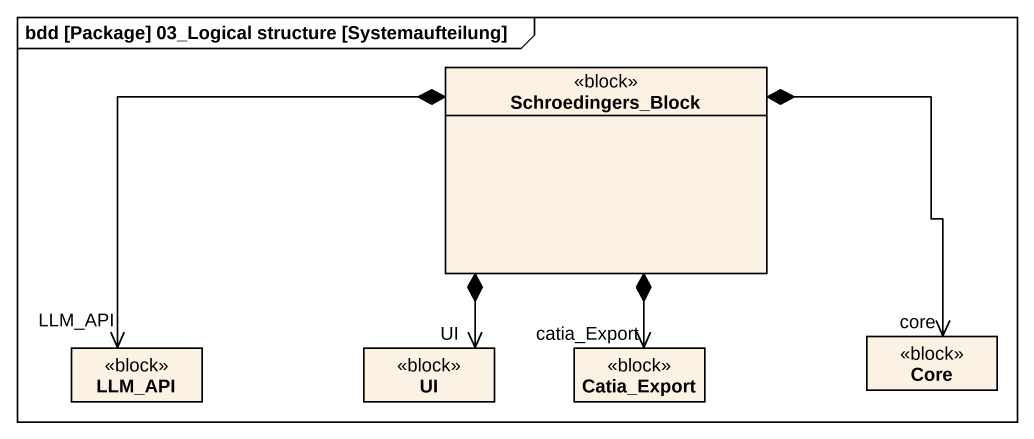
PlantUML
@startuml
mainframe bdd [Package] 03_Logical structure [Systemaufteilung]
hide circle
hide empty members
class Schroedingers_Block <<block>>
class LLM_API <<block>>
class UI <<block>>
class Catia_Export <<block>>
class Core <<block>>
Schroedingers_Block *-left-> "LLM_API" LLM_API
Schroedingers_Block *--> "UI" UI
Schroedingers_Block *--> "catia_Export" Catia_Export
Schroedingers_Block *-right-> "core" Core
@enduml
